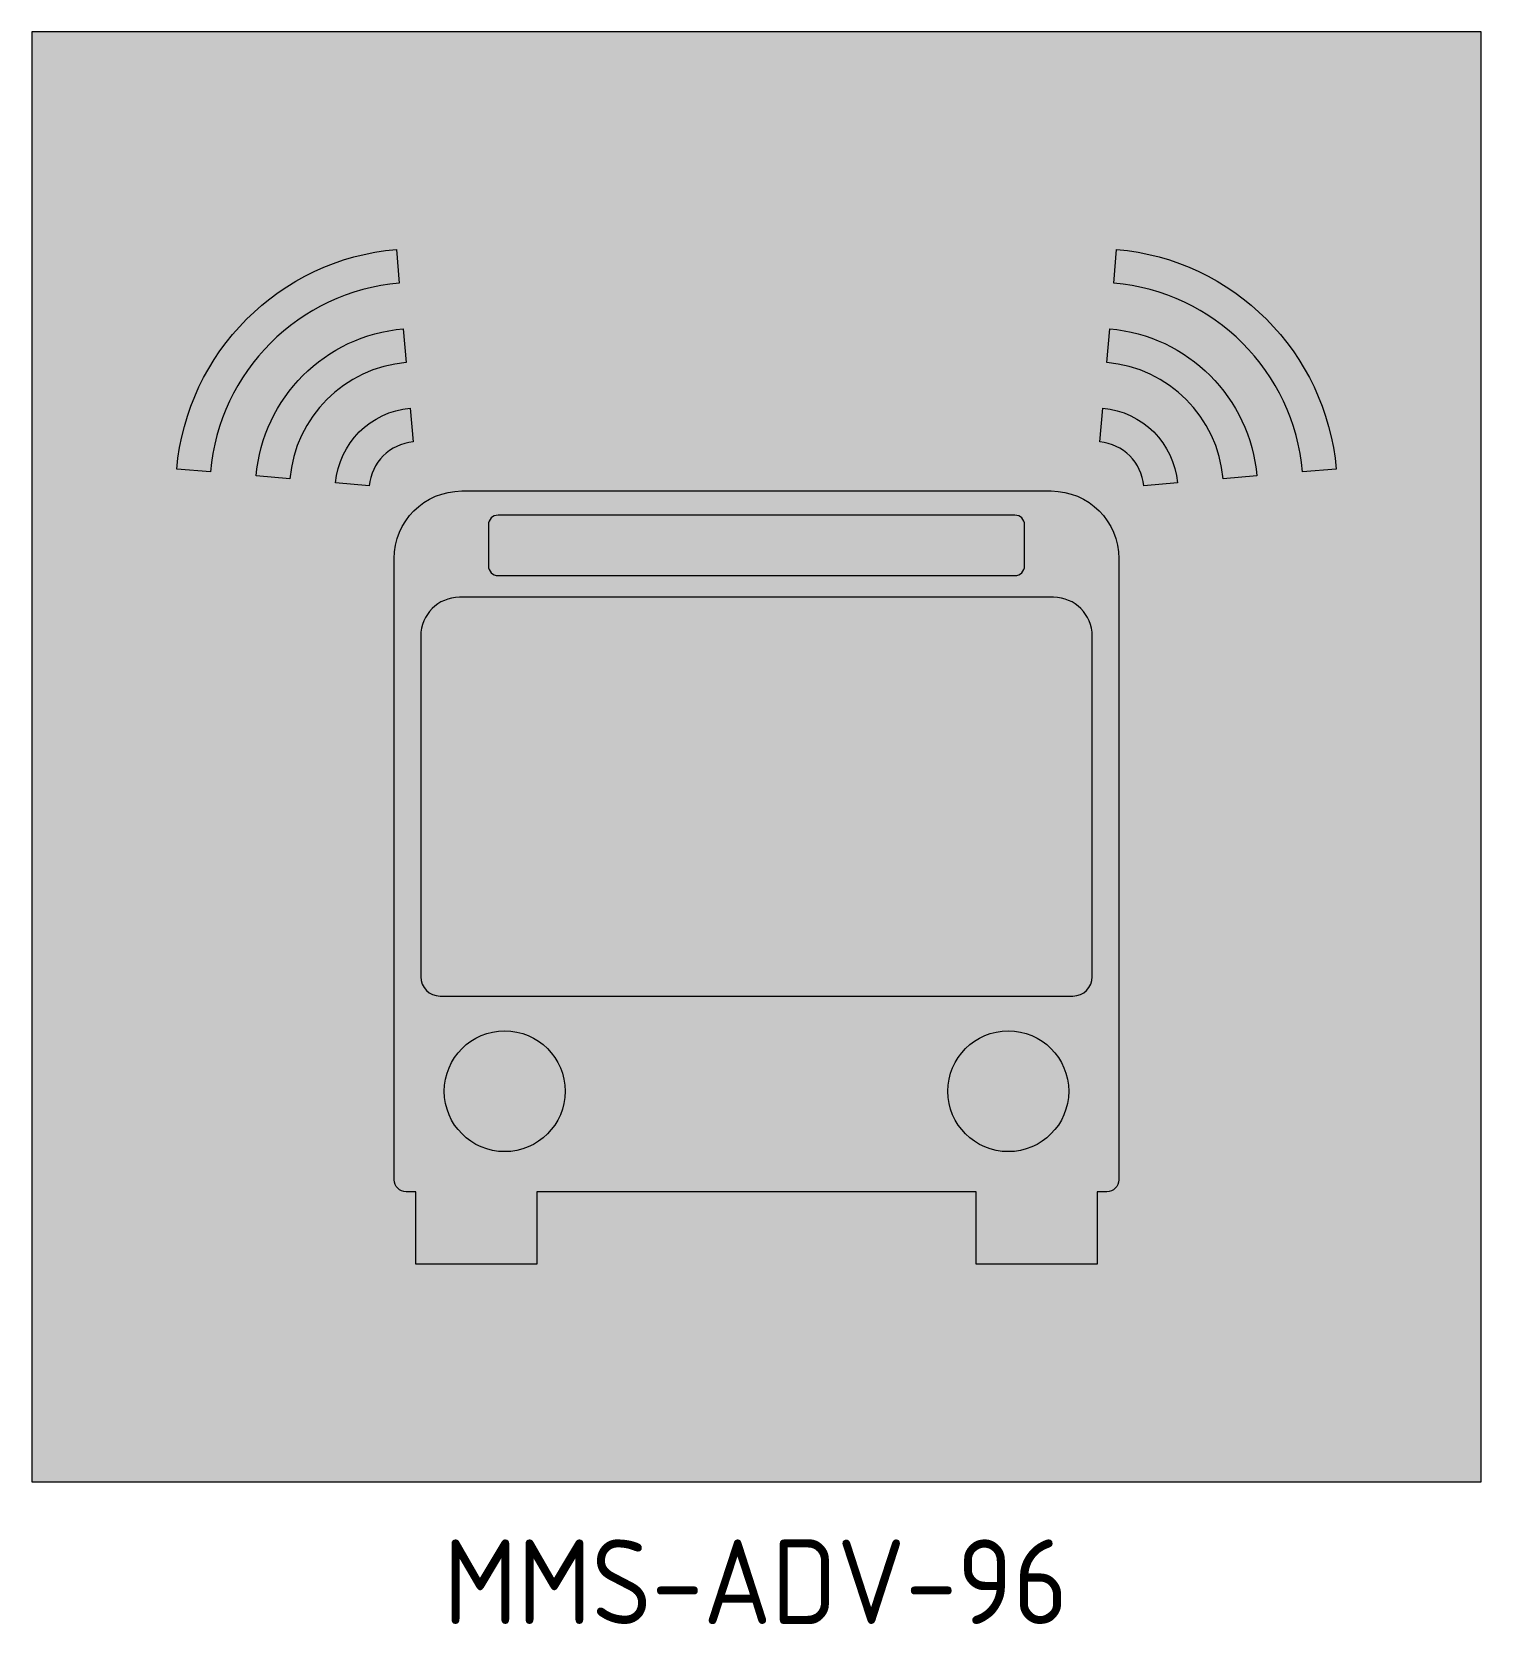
# Model space of a CAD drawing. Header units: millimetres. Extents: x 1264.5 to 1324.5, y 1702.1 to 1768.
import ezdxf

# ---------------------------------------------------------------- set-up
doc = ezdxf.new("R2010")
doc.units = ezdxf.units.MM
doc.layers.add('DIM', color=1, linetype='Continuous')
doc.layers.add('GSCOLORFILL', color=7, linetype='Continuous', lineweight=0)
doc.layers.add('MUTCD White', color=7, linetype='Continuous', lineweight=0, true_color=0xf5f5f5)
doc.styles.add('T35', font='isocp2.shx', dxfattribs={"height": 3.5})

# ---------------------------------------------------------------- blocks, each defined once
blk = doc.blocks.new('*U2')
at = {"layer": 'GSCOLORFILL', "transparency": 33554687}
blk.add_hatch(color=156, dxfattribs=at).paths.add_polyline_path([(-300.0000000000011, -300), (300.0000000000009, -300), (300.0000000000009, 300), (-300.0000000000011, 300)])
at = {"layer": 'GSCOLORFILL', "color": 156, "linetype": 'Continuous', "transparency": 33554687}
blk.add_lwpolyline([(-300.0000000000011, -300), (300.0000000000009, -300), (300.0000000000009, 300), (-300.0000000000011, 300), (-300.0000000000013, -300)], close=True, dxfattribs=at).dxf.unprotected_set("ltscale", 0)
blk.add_lwpolyline([(-300.0000000000011, -300), (300.0000000000009, -300), (300.0000000000009, 300), (-300.0000000000011, 300), (-300.0000000000013, -300)], close=True, dxfattribs=at).dxf.unprotected_set("ltscale", 0)
blk = doc.blocks.new('Wireless Bus')
h = blk.add_hatch(color=7)
h.dxf.hatch_style = 1
edge = h.paths.add_edge_path(flags=16)
edge.add_line((123.0000000000073, 66.00000000000432), (-122.9999999999945, 66.00000000000432))
edge.add_arc((-122.9999999999945, 50.00000000000432), 16, 90, 180)
edge.add_line((-138.9999999999945, 50.00000000000432), (-138.9999999999945, -90.99999999999568))
edge.add_arc((-130.9999999999945, -90.99999999999568), 8, 180, 270)
edge.add_line((-130.9999999999945, -98.99999999999568), (131.0000000000073, -98.99999999999568))
edge.add_arc((131.0000000000073, -90.99999999999568), 8, 270, 360)
edge.add_line((139.0000000000073, -90.99999999999568), (139.0000000000073, 50.00000000000432))
edge.add_arc((123.0000000000073, 50.00000000000432), 16, 0, 90)
edge = h.paths.add_edge_path(flags=16)
edge.add_arc((107.0000000000073, 79.00000000000432), 4, 270, 360)
edge.add_line((111.0000000000073, 79.00000000000432), (111.0000000000073, 96.00000000000432))
edge.add_arc((107.0000000000073, 96.00000000000432), 4, 0, 90)
edge.add_line((107.0000000000073, 100.0000000000043), (-106.9999999999945, 100.0000000000043))
edge.add_arc((-106.9999999999945, 96.00000000000432), 4, 90, 180)
edge.add_line((-110.9999999999945, 96.00000000000432), (-110.9999999999945, 79.00000000000432))
edge.add_arc((-106.9999999999945, 79.00000000000432), 4, 180, 270)
edge.add_line((-106.9999999999945, 75.00000000000432), (107.0000000000073, 75.00000000000432))
edge = h.paths.add_edge_path()
edge.add_line((-121.9999999999945, 110.0000000000043), (122.0000000000073, 110.0000000000043))
edge.add_arc((122.0000000000073, 82.00000000000432), 28, 0, 90, ccw=False)
edge.add_line((150.0000000000073, 82.00000000000432), (150.0000000000073, -174.9999999999959))
edge.add_arc((145.0000000000073, -174.9999999999959), 5, -90, 0, ccw=False)
edge.add_line((145.0000000000073, -179.9999999999959), (141.0000000000073, -179.9999999999959))
edge.add_line((141.0000000000073, -179.9999999999959), (141.0000000000073, -209.9999999999959))
edge.add_line((141.0000000000073, -209.9999999999959), (91.00000000000728, -209.9999999999959))
edge.add_line((91.00000000000728, -209.9999999999959), (91.00000000000728, -179.9999999999959))
edge.add_line((91.00000000000728, -179.9999999999959), (-90.99999999999454, -179.9999999999959))
edge.add_line((-90.99999999999454, -179.9999999999959), (-90.99999999999454, -209.9999999999959))
edge.add_line((-90.99999999999454, -209.9999999999959), (-140.9999999999945, -209.9999999999959))
edge.add_line((-140.9999999999945, -209.9999999999959), (-140.9999999999945, -179.9999999999959))
edge.add_line((-140.9999999999945, -179.9999999999959), (-144.9999999999945, -179.9999999999959))
edge.add_arc((-144.9999999999945, -174.9999999999959), 5, 180, 270, ccw=False)
edge.add_line((-149.9999999999945, -174.9999999999959), (-149.9999999999945, 82.00000000000432))
edge.add_arc((-121.9999999999945, 82.00000000000432), 28, 90, 180, ccw=False)
edge = h.paths.add_edge_path()
edge.add_arc((-140.3805301908158, 110.3805301908307), 100.0000000000045, 95.00000000007918, 174.9999999999981, ccw=False)
edge.add_line((-149.0961044657197, 209.9999999999977), (-147.8759240671498, 196.0532742267224))
edge.add_arc((-140.3805301907689, 110.3805301907874), 86.00000000005181, 95.00000000005203, 174.9999999999718)
edge.add_line((-226.0532742267069, 117.8759240671327), (-239.9999999999945, 119.0961044656003))
edge = h.paths.add_edge_path()
edge.add_arc((-140.3805301908154, 110.3805301908343), 67.00000000000117, 95.0000000000802, 175.0000000000003, ccw=False)
edge.add_line((-146.2199649550021, 177.1255749629743), (-144.9997845564649, 163.1788491896962))
edge.add_arc((-140.3805301907888, 110.3805301908045), 53.00000000003342, 95.00000000005126, 174.9999999999707)
edge.add_line((-193.1788491896823, 114.9997845564603), (-207.1255749629636, 116.2199649549273))
edge = h.paths.add_edge_path()
edge.add_arc((-140.380530190816, 110.3805301908368), 34.00000000000068, 95.00000000008117, 175.0000000000047, ccw=False)
edge.add_line((-143.3438254442844, 144.2511499259526), (-142.1236450457782, 130.3044241526688))
edge.add_arc((-140.3805301908051, 110.3805301908234), 20.00000000001219, 95.00000000005411, 174.9999999999724)
edge.add_line((-160.3044241526513, 112.1236450457873), (-174.2511499259363, 113.3438254442544))
edge = h.paths.add_edge_path()
edge.add_arc((140.3805301908207, 110.3805301908255), 86.00000000001044, 5.000000000005115, 84.9999999999717)
edge.add_line((147.8759240671625, 196.0532742267224), (149.0961044656578, 210.0000000000043))
edge.add_arc((140.380530190832, 110.3805301908342), 100.0000000000008, 5.000000000000114, 84.9999999999655, ccw=False)
edge.add_line((240.0000000000073, 119.0961044656003), (226.0532742267205, 117.8759240671327))
edge = h.paths.add_edge_path()
edge.add_arc((140.3805301908251, 110.380530190828), 53.00000000000794, 5.00000000000623, 84.99999999997188)
edge.add_line((144.9997845564776, 163.1788491896962), (146.2199649549639, 177.1255749629786))
edge.add_arc((140.3805301908295, 110.3805301908355), 66.99999999999973, 4.99999999999892, 84.99999999996459, ccw=False)
edge.add_line((207.1255749629763, 116.2199649549273), (193.178849189695, 114.9997845564603))
edge = h.paths.add_edge_path()
edge.add_arc((140.3805301908268, 110.3805301908324), 20.00000000000245, 5.000000000004247, 84.99999999996928)
edge.add_line((142.1236450457909, 130.3044241526688), (143.3438254442717, 144.2511499259549))
edge.add_arc((140.3805301908306, 110.3805301908387), 33.99999999999864, 4.999999999992326, 84.9999999999647, ccw=False)
edge.add_line((174.251149925949, 113.3438254442544), (160.3044241526641, 112.1236450457873))
edge = h.paths.add_edge_path(flags=16)
edge.add_arc((104.2372881356005, -138.3898305084706), 25, 0, 360)
edge = h.paths.add_edge_path(flags=16)
edge.add_arc((-104.2372881355877, -138.3898305084706), 25, 0, 360)
at = {"color": 7}
for points in [[(-239.9999999999945, 119.0961044656003, -0.3639702342658012), (-149.0961044657197, 209.9999999999977), (-147.8759240671498, 196.0532742267224, 0.363970234265806), (-226.0532742267069, 117.8759240671327)], [(226.0532742267205, 117.8759240671327, 0.3639702342660373), (147.8759240671625, 196.0532742267224), (149.0961044656578, 210.0000000000043, -0.3639702342660314), (240.0000000000073, 119.0961044656003)], [(-207.1255749629636, 116.2199649549273, -0.3639702342658073), (-146.2199649550021, 177.1255749629743), (-144.9997845564649, 163.1788491896962, 0.3639702342658041), (-193.1788491896823, 114.9997845564603)], [(193.178849189695, 114.9997845564603, 0.3639702342660325), (144.9997845564776, 163.1788491896962), (146.2199649549639, 177.1255749629786, -0.3639702342660329), (207.1255749629763, 116.2199649549273)], [(-174.2511499259363, 113.3438254442544, -0.3639702342658242), (-143.3438254442844, 144.2511499259526), (-142.1236450457782, 130.3044241526688, 0.3639702342657984), (-160.3044241526513, 112.1236450457873)], [(160.3044241526641, 112.1236450457873, 0.3639702342660296), (142.1236450457909, 130.3044241526688), (143.3438254442717, 144.2511499259549, -0.3639702342660663), (174.251149925949, 113.3438254442544)], [(-121.9999999999945, 110.0000000000043), (122.0000000000073, 110.0000000000043, -0.414213562373095), (150.0000000000073, 82.00000000000432), (150.0000000000073, -174.9999999999959, -0.414213562373095), (145.0000000000073, -179.9999999999959), (141.0000000000073, -179.9999999999959), (141.0000000000073, -209.9999999999959), (91.00000000000728, -209.9999999999959), (91.00000000000728, -179.9999999999959), (-90.99999999999454, -179.9999999999959), (-90.99999999999454, -209.9999999999959), (-140.9999999999945, -209.9999999999959), (-140.9999999999945, -179.9999999999959), (-144.9999999999945, -179.9999999999959, -0.414213562373095), (-149.9999999999945, -174.9999999999959), (-149.9999999999945, 82.00000000000432, -0.414213562373095)], [(107.0000000000073, 75.00000000000432, 0.414213562373095), (111.0000000000073, 79.00000000000432), (111.0000000000073, 96.00000000000432, 0.414213562373095), (107.0000000000073, 100.0000000000043), (-106.9999999999945, 100.0000000000043, 0.414213562373095), (-110.9999999999945, 96.00000000000432), (-110.9999999999945, 79.00000000000432, 0.414213562373095), (-106.9999999999945, 75.00000000000432)], [(123.0000000000073, 66.00000000000432), (-122.9999999999945, 66.00000000000432, 0.414213562373095), (-138.9999999999945, 50.00000000000432), (-138.9999999999945, -90.99999999999568, 0.414213562373095), (-130.9999999999945, -98.99999999999568), (131.0000000000073, -98.99999999999568, 0.414213562373095), (139.0000000000073, -90.99999999999568), (139.0000000000073, 50.00000000000432, 0.414213562373095)]]:
    blk.add_lwpolyline(points, format="xyb", close=True, dxfattribs=at)
for centre in [(-104.2372881355877, -138.3898305084706), (104.2372881356005, -138.3898305084706)]:
    blk.add_circle(centre, 25, dxfattribs=at)

msp = doc.modelspace()

# ---------------------------------------------------------------- block references
at = {"layer": 'MUTCD White', "xscale": 0.1, "yscale": 0.1, "zscale": 0.1}
for name in ['*U2', 'Wireless Bus']:
    msp.add_blockref(name, (1294.511680713714, 1737.97271677998), dxfattribs=at)

# ---------------------------------------------------------------- texts
at = {"layer": 'DIM', "color": 3, "insert": (1294.478550177912, 1705.58771677998), "char_height": 3.5, "width": 16.42482756211029, "attachment_point": 2, "style": 'T35'}
msp.add_mtext('MMS-ADV-96', dxfattribs=at)

doc.saveas('drawing.dxf')
